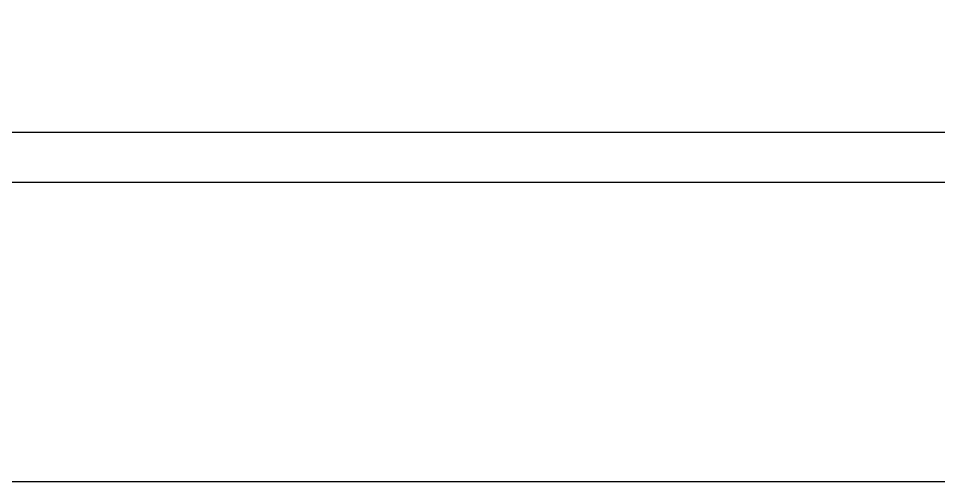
# Model space of a CAD drawing. Header units: centimetres. Extents: x -8.8 to 9.2, y -14.4 to 14.5.
# Drawn here: x -7.173 to -4.634, y -14.409 to -13.13 of the extents above; entities that cross this region are included whole.
import ezdxf

# ---------------------------------------------------------------- set-up
doc = ezdxf.new("R2010")
doc.units = ezdxf.units.CM
doc.header["$MEASUREMENT"] = 0
doc.layers.add('layer 1', color=7, linetype='Continuous')

msp = doc.modelspace()

# ---------------------------------------------------------------- linework, layer by layer
at = {"layer": 'layer 1', "color": 242}
for points in [[(-8.76794, 14.52888), (-8.76794, 14.52888), (-0.49995, 14.52888), (-0.49995, 14.52888), (-0.49995, 14.52888), (-0.49995, 14.52888), (-0.49995, -14.40909), (-0.49995, -14.40909), (-0.49995, -14.40909), (-0.49995, -14.40909), (-8.76794, -14.40909), (-8.76794, -14.40909), (-8.76794, -14.40909), (-8.76794, -14.40909), (-8.76794, 14.52888), (-8.76794, 14.52888)], [(-8.07893, -9.03488), (-8.07893, -9.03488), (-1.18896, -9.03488), (-1.18896, -9.03488), (-1.18896, -9.03488), (-1.18896, -9.03488), (-1.18896, -13.58229), (-1.18896, -13.58229), (-1.18896, -13.58229), (-1.18896, -13.58229), (-8.07893, -13.58229), (-8.07893, -13.58229), (-8.07893, -13.58229), (-8.07893, -13.58229), (-8.07893, -9.03488), (-8.07893, -9.03488)], [(-7.94112, -9.17268), (-7.94112, -9.17268), (-1.32677, -9.17268), (-1.32677, -9.17268), (-1.32677, -9.17268), (-1.32677, -9.17268), (-1.32677, -13.4445), (-1.32677, -13.4445), (-1.32677, -13.4445), (-1.32677, -13.4445), (-7.94112, -13.4445), (-7.94112, -13.4445), (-7.94112, -13.4445), (-7.94112, -13.4445), (-7.94112, -9.17268), (-7.94112, -9.17268)]]:
    msp.add_open_spline(points, degree=3, knots=[0, 0, 0, 0, 0.2, 0.2, 0.2, 0.2, 0.4, 0.4, 0.4, 0.4, 0.6, 0.6, 0.6, 0.6, 1, 1, 1, 1], dxfattribs=at)
at = {"layer": 'layer 1', "color": 177, "lineweight": 9}
for points in [[(-8.76794, 14.52888), (-8.76794, 14.52888), (-0.49995, 14.52888), (-0.49995, 14.52888), (-0.49995, 14.52888), (-0.49995, 14.52888), (-0.49995, -14.40909), (-0.49995, -14.40909), (-0.49995, -14.40909), (-0.49995, -14.40909), (-8.76794, -14.40909), (-8.76794, -14.40909), (-8.76794, -14.40909), (-8.76794, -14.40909), (-8.76794, 14.52888), (-8.76794, 14.52888)], [(-8.07893, -9.03488), (-8.07893, -9.03488), (-1.18896, -9.03488), (-1.18896, -9.03488), (-1.18896, -9.03488), (-1.18896, -9.03488), (-1.18896, -13.58229), (-1.18896, -13.58229), (-1.18896, -13.58229), (-1.18896, -13.58229), (-8.07893, -13.58229), (-8.07893, -13.58229), (-8.07893, -13.58229), (-8.07893, -13.58229), (-8.07893, -9.03488), (-8.07893, -9.03488)], [(-7.94112, -9.17268), (-7.94112, -9.17268), (-1.32677, -9.17268), (-1.32677, -9.17268), (-1.32677, -9.17268), (-1.32677, -9.17268), (-1.32677, -13.4445), (-1.32677, -13.4445), (-1.32677, -13.4445), (-1.32677, -13.4445), (-7.94112, -13.4445), (-7.94112, -13.4445), (-7.94112, -13.4445), (-7.94112, -13.4445), (-7.94112, -9.17268), (-7.94112, -9.17268)]]:
    msp.add_open_spline(points, degree=3, knots=[0, 0, 0, 0, 0.2, 0.2, 0.2, 0.2, 0.4, 0.4, 0.4, 0.4, 0.6, 0.6, 0.6, 0.6, 1, 1, 1, 1], dxfattribs=at)

doc.saveas('drawing.dxf')
